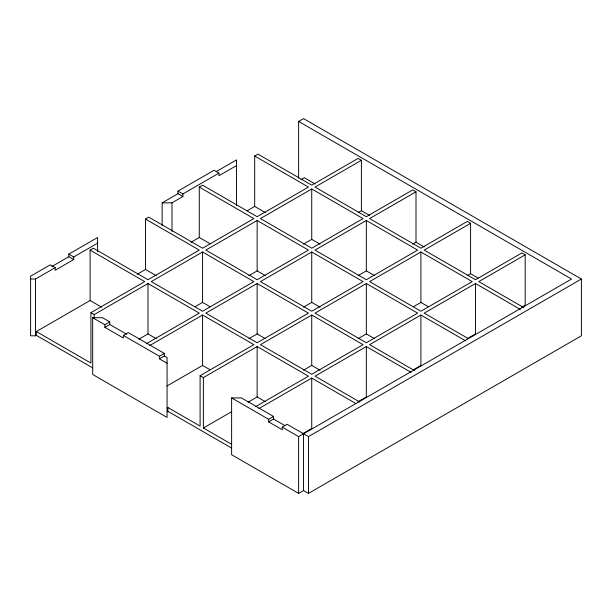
<?xml version="1.0" encoding="UTF-8"?>
<svg xmlns="http://www.w3.org/2000/svg" width="612" height="612" viewBox="0 0 612 612"><rect width="100%" height="100%" fill="white"/><g stroke="black" fill="none" stroke-linecap="round" stroke-linejoin="round"><path stroke-width="0.92" d="M51.882 266.495L68.796 256.726L68.796 254.133L97.606 237.502L97.606 251.7M162.149 225.644L162.149 202.832L177.97 193.698L177.97 191.105L214.039 170.281L218.951 173.12L218.951 175.713L236.538 165.561M298.625 178.23L298.625 121.444L303.544 118.606L581.4 279.026L581.4 335.812L308.456 493.394L303.544 490.556L298.625 493.394L231.619 454.708L231.619 397.922L241.449 397.922L273.541 416.451L273.541 419.044L284.748 425.508M216.449 171.482L236.538 159.885L236.538 205.525M30.6 279.026L35.519 279.026L55.187 267.666L55.187 270.259L73.715 259.565L73.715 256.971L97.606 243.178M177.97 191.105L182.889 193.943L218.951 173.12M35.519 332.025L90.109 300.507L90.109 250.101L93.384 248.212L147.974 279.73L199.282 250.101L145.511 219.058L145.511 269.471L156.267 275.675M162.149 202.832L171.987 202.832L182.889 196.536L182.889 193.943M210.038 243.683L199.282 237.479L199.282 187.073L202.564 185.176L257.147 216.694L308.456 187.073L254.691 156.029L254.691 206.435L265.447 212.647M145.511 219.058L148.792 217.168L202.564 248.212L253.873 218.583L199.282 187.073M254.691 156.029L257.966 154.132L311.738 185.176L358.127 158.393L361.409 160.29L361.409 210.696L369.686 215.47M191.013 242.253L199.282 237.479M137.256 274.237L145.511 269.471M247.24 210.735L254.691 206.435M301.104 179.637L304.363 177.755L315.111 183.967M55.187 267.666L50.268 264.828L30.6 276.188L30.6 335.812L35.519 335.812L36.337 335.338L92.588 367.82M36.337 335.338L36.337 331.551L90.928 363.069L90.928 312.663L144.692 281.619L90.109 250.101M90.928 312.663L94.202 314.553L147.974 283.509L199.282 313.137L146.352 343.699M202.564 251.999L151.248 281.619L202.564 311.24L253.873 281.619L202.564 251.999L202.564 302.405L195.113 306.704M257.147 220.481L205.839 250.101L257.147 279.73L308.456 250.101L257.147 220.481L257.147 270.887L248.87 275.668M311.738 188.963L260.429 218.583L311.738 248.212L363.046 218.583L311.738 188.963L311.738 239.368L303.46 244.15M361.409 160.29L315.019 187.073L366.328 216.694L412.718 189.911L415.999 191.801L415.999 242.214L424.269 246.988M104.859 324.743L104.859 327.336L123.387 338.031L123.387 335.437L159.418 356.238L159.418 358.831L164.337 355.993L167.068 357.569L167.068 417.445L92.687 374.498L92.687 317.712L104.859 324.743L109.778 321.897L109.778 324.49L126.692 334.259M104.859 327.336L109.778 324.49M123.387 335.437L128.298 332.591L164.337 353.399L164.337 355.993M138.87 339.17L147.974 333.923L156.251 338.696M358.15 212.571L361.409 210.696M149.626 345.589L202.564 315.027L253.873 344.655L200.101 375.692L200.101 426.105L167.887 407.508L167.068 407.982M257.147 283.509L205.839 313.137L257.147 342.758L308.456 313.137L257.147 283.509L257.147 333.923L248.87 338.696M311.738 251.999L260.429 281.619L311.738 311.24L363.046 281.619L311.738 251.999L311.738 302.405L303.46 307.178M366.328 220.481L315.019 250.101L366.328 279.73L417.636 250.101L366.328 220.481L366.328 270.887L358.051 275.668M415.999 191.801L369.602 218.583L420.911 248.212L467.308 221.429L470.582 223.319L470.582 273.725L478.033 278.024M159.418 356.238L164.337 353.399M167 385.973L202.564 365.433L210.008 369.74M412.74 244.089L415.999 242.214M200.101 375.692L203.383 377.589L257.147 346.545L308.456 376.166L255.525 406.728M311.738 315.027L260.429 344.655L311.738 374.276L363.046 344.655L311.738 315.027L311.738 365.433L303.46 370.214M366.328 283.509L315.019 313.137L366.328 342.758L417.636 313.137L366.328 283.509L366.328 333.923L358.051 338.696M420.911 251.999L369.602 281.619L420.911 311.24L472.227 281.619L420.911 251.999L420.911 302.405L413.467 306.704M470.582 223.319L424.192 250.101L475.501 279.73L521.891 252.94L525.173 254.837L525.173 305.243L521.914 307.125M167.068 411.761L167.887 411.295L231.527 448.03M203.383 377.589L203.383 427.995L231.504 411.761M248.051 402.206L257.147 396.951L265.424 401.732M467.331 275.607L470.582 273.725M258.807 408.625L311.738 378.063L355.687 403.438M411.088 372.387L366.328 346.545L315.019 376.166L359.78 402.015M465.678 340.876L420.911 315.027L369.602 344.655L414.37 370.497M520.269 309.358L475.501 283.509L424.192 313.137L468.142 338.512M525.173 254.837L478.783 281.619L523.543 307.461M231.619 397.922L268.622 419.289L273.541 416.451M268.622 419.289L268.622 421.882L273.541 419.044M268.622 421.882L282.231 429.739L282.231 427.145L287.15 424.307L308.456 436.608L581.4 279.026M302.642 433.724L311.738 428.469L311.738 378.063M358.051 401.732L366.328 396.951L366.328 346.545M413.467 369.74L420.911 365.433L420.911 315.027M467.224 338.696L475.501 333.923L475.501 283.509M282.231 427.145L298.625 436.608L571.562 279.026L298.625 121.444M92.687 317.712L102.525 317.712L109.778 321.897M311.738 239.368L320.015 244.15M366.328 270.887L374.605 275.668M420.911 302.405L428.362 306.704M177.97 193.698L182.889 196.536M257.147 270.887L265.424 275.668M311.738 302.405L320.015 307.178M366.328 333.923L374.605 338.696M202.564 302.405L210.008 306.704M257.147 333.923L265.424 338.696M311.738 365.433L320.015 370.214M68.796 254.133L73.715 256.971M68.796 256.726L73.715 259.565M90.109 300.507L101.684 307.193M159.418 358.831L167.068 363.253M203.383 427.995L231.512 444.236M308.456 436.608L308.456 493.394M303.544 433.77L303.544 490.556M298.625 436.608L298.625 493.394M257.147 346.545L257.147 396.951M202.564 315.027L202.564 365.433M171.987 202.832L171.987 231.359M167.887 407.508L167.887 411.295M147.974 283.509L147.974 333.923M94.202 314.553L94.202 318.362M35.519 279.026L35.519 335.812"/></g></svg>
